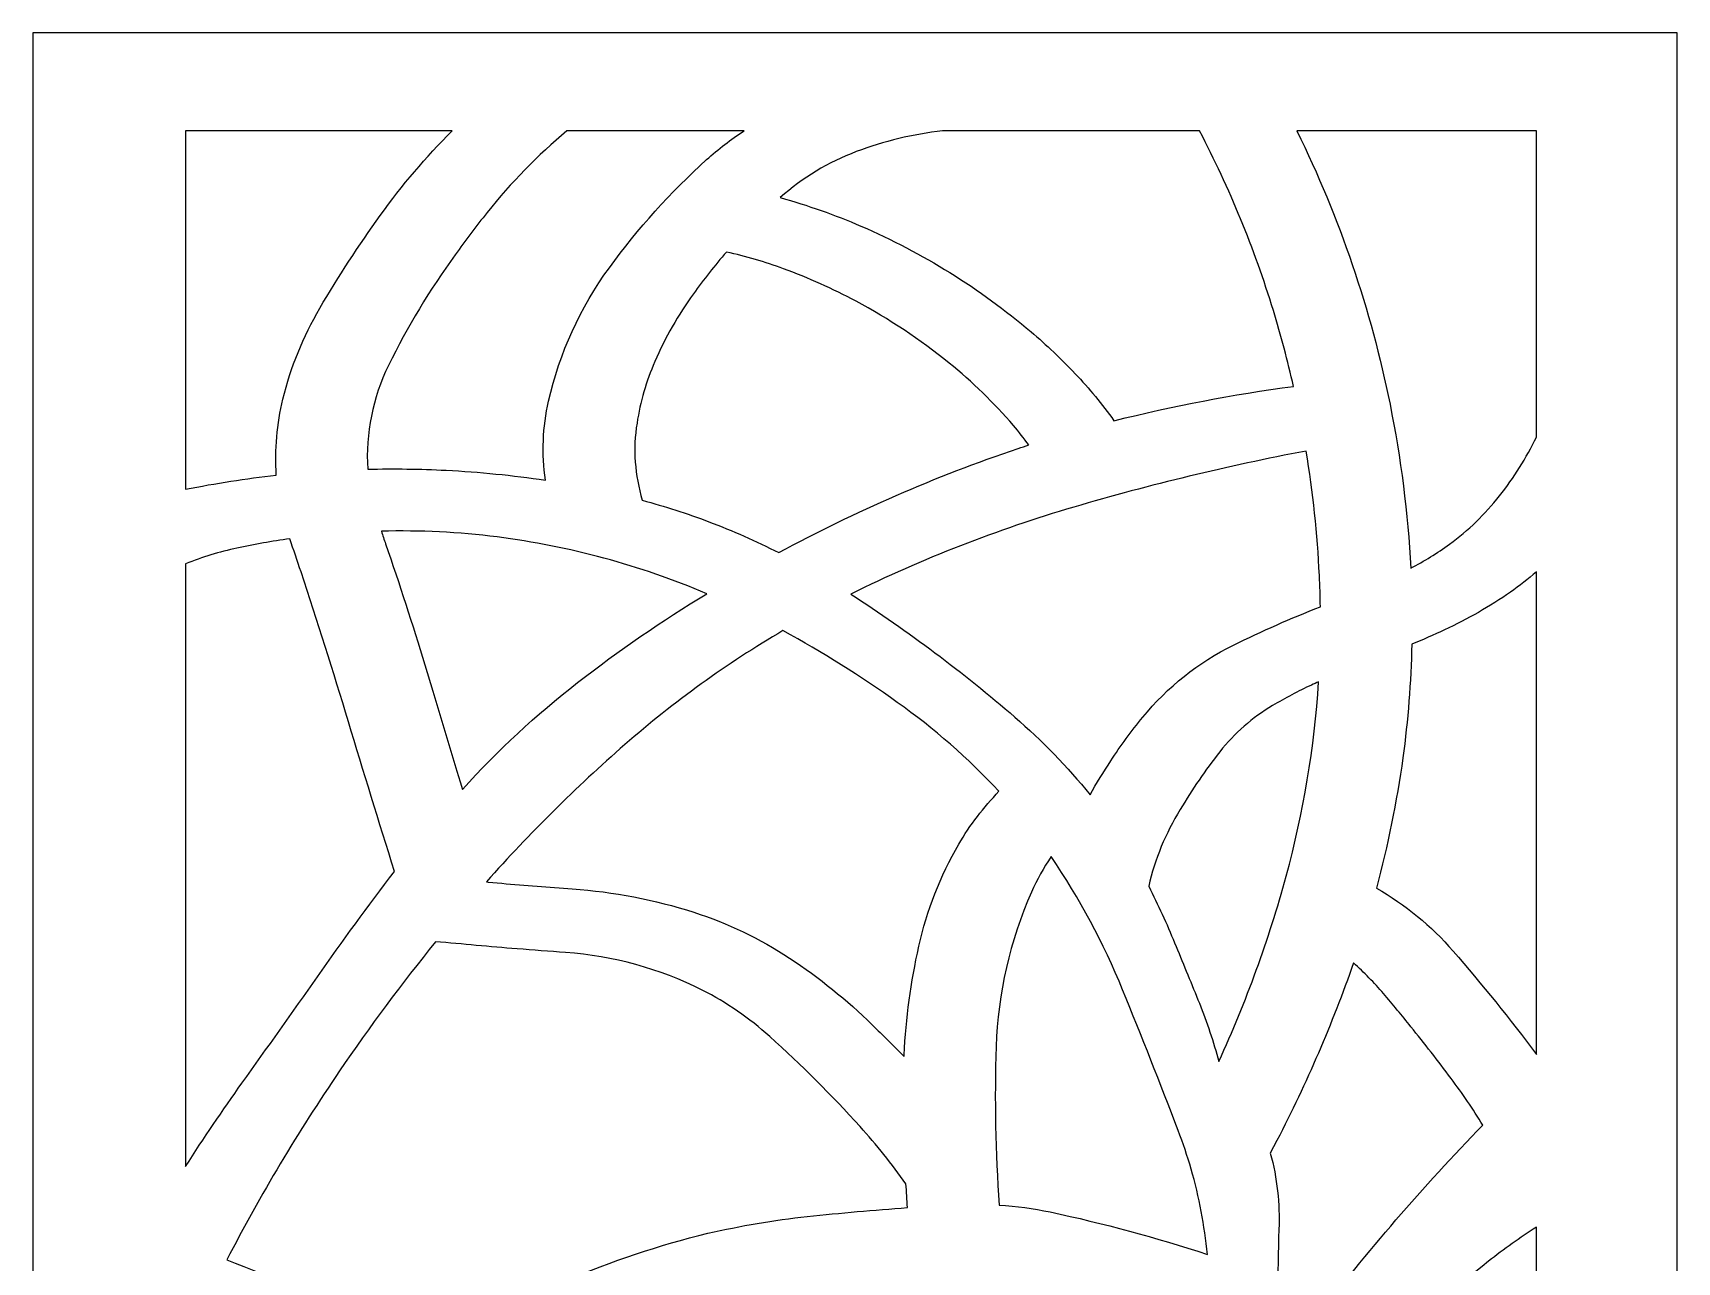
# Model space of a CAD drawing. Header units: centimetres. Extents: x -9.7 to 6, y -13.7 to 14.4.
# Drawn here: x -0.91 to 5.97, y 9.29 to 14.43 of the extents above; entities that cross this region are included whole.
import ezdxf

# ---------------------------------------------------------------- set-up
doc = ezdxf.new("R2010")
doc.units = ezdxf.units.CM
doc.header["$MEASUREMENT"] = 0

msp = doc.modelspace()

# ---------------------------------------------------------------- linework, layer by layer
at = {"color": 242}
for points, knots in [([(-0.91014, -13.65587), (-0.91014, -13.65587), (-0.91014, 14.43222), (-0.91014, 14.43222), (-0.91014, 14.43222), (-0.91014, 14.43222), (-0.85971, 14.43222), (-0.85971, 14.43222), (-0.85971, 14.43222), (-0.85971, 14.43222), (5.96629, 14.43222), (5.96629, 14.43222), (5.96629, 14.43222), (5.96629, 14.43222), (5.96629, -13.65584), (5.96629, -13.65584), (5.96629, -13.65584), (5.96629, -13.65584), (-0.85971, -13.65584), (-0.85971, -13.65584), (-0.85971, -13.65584), (-0.85971, -13.65584), (-0.91014, -13.65584), (-0.91014, -13.65584), (-0.91014, -13.65584), (-0.91014, -13.65584), (-0.91014, -13.65587), (-0.91014, -13.65587)], [0, 0, 0, 0, 0.125, 0.125, 0.125, 0.125, 0.25, 0.25, 0.25, 0.25, 0.375, 0.375, 0.375, 0.375, 0.5, 0.5, 0.5, 0.5, 0.625, 0.625, 0.625, 0.625, 0.75, 0.75, 0.75, 0.75, 1, 1, 1, 1]), ([(-0.27123, 12.52445), (-0.27123, 12.52445), (-0.27123, 14.02261), (-0.27123, 14.02261), (-0.27123, 14.02261), (-0.27123, 14.02261), (0.84333, 14.02261), (0.84333, 14.02261), (0.84333, 14.02261), (0.73389, 13.91312), (0.63341, 13.79511), (0.54281, 13.66935), (0.54281, 13.66935), (0.45246, 13.54383), (0.36796, 13.41419), (0.28963, 13.28094), (0.28963, 13.28094), (0.21999, 13.16255), (0.16815, 13.03472), (0.13569, 12.90142), (0.13569, 12.90142), (0.11035, 12.79732), (0.10102, 12.68982), (0.10789, 12.58297), (0.10789, 12.58297), (-0.01922, 12.56912), (-0.14578, 12.54951), (-0.27123, 12.52445)], [0, 0, 0, 0, 0.125, 0.125, 0.125, 0.125, 0.25, 0.25, 0.25, 0.25, 0.375, 0.375, 0.375, 0.375, 0.5, 0.5, 0.5, 0.5, 0.625, 0.625, 0.625, 0.625, 0.75, 0.75, 0.75, 0.75, 1, 1, 1, 1]), ([(2.06394, 14.02261), (2.00857, 13.98683), (1.95607, 13.94667), (1.90727, 13.9023), (1.90727, 13.9023), (1.75667, 13.76584), (1.62039, 13.61452), (1.50067, 13.45034), (1.50067, 13.45034), (1.37895, 13.28365), (1.29248, 13.0939), (1.24657, 12.89279), (1.24657, 12.89279), (1.22185, 12.78433), (1.21735, 12.67235), (1.23323, 12.56238), (1.23323, 12.56238), (1.09573, 12.58292), (0.95725, 12.59668), (0.81841, 12.60378), (0.81841, 12.60378), (0.70901, 12.60934), (0.59963, 12.6108), (0.49005, 12.60833), (0.49005, 12.60833), (0.48118, 12.75773), (0.51112, 12.90694), (0.57689, 13.04145), (0.57689, 13.04145), (0.65624, 13.2036), (0.74968, 13.35843), (0.85591, 13.5043), (0.85591, 13.5043), (0.89891, 13.56459), (0.94348, 13.62371), (0.98983, 13.68136), (0.98983, 13.68136), (1.08923, 13.80609), (1.2009, 13.92045), (1.32342, 14.02261), (1.32342, 14.02261), (1.32342, 14.02261), (2.06394, 14.02261), (2.06394, 14.02261)], [0, 0, 0, 0, 0.0833333, 0.0833333, 0.0833333, 0.0833333, 0.1666667, 0.1666667, 0.1666667, 0.1666667, 0.25, 0.25, 0.25, 0.25, 0.3333333, 0.3333333, 0.3333333, 0.3333333, 0.4166667, 0.4166667, 0.4166667, 0.4166667, 0.5, 0.5, 0.5, 0.5, 0.5833333, 0.5833333, 0.5833333, 0.5833333, 0.6666667, 0.6666667, 0.6666667, 0.6666667, 0.75, 0.75, 0.75, 0.75, 0.8333333, 0.8333333, 0.8333333, 0.8333333, 1, 1, 1, 1]), ([(3.96904, 14.02261), (4.09493, 13.78236), (4.19836, 13.53094), (4.27778, 13.27157), (4.27778, 13.27157), (4.30955, 13.16684), (4.33763, 13.06102), (4.36203, 12.95428), (4.36203, 12.95428), (4.10918, 12.92065), (3.85849, 12.87271), (3.61102, 12.81091), (3.61102, 12.81091), (3.56166, 12.88015), (3.5076, 12.9457), (3.44906, 13.00741), (3.44906, 13.00741), (3.39053, 13.06885), (3.32895, 13.12746), (3.26449, 13.18266), (3.26449, 13.18266), (3.05047, 13.36425), (2.81075, 13.51311), (2.55306, 13.62453), (2.55306, 13.62453), (2.44337, 13.67182), (2.3306, 13.71163), (2.21553, 13.74369), (2.21553, 13.74369), (2.30893, 13.8266), (2.41658, 13.89166), (2.53323, 13.9358), (2.53323, 13.9358), (2.64954, 13.97958), (2.77082, 14.00875), (2.89429, 14.02261), (2.89429, 14.02261), (2.89429, 14.02261), (3.96904, 14.02261), (3.96904, 14.02261)], [0, 0, 0, 0, 0.0909091, 0.0909091, 0.0909091, 0.0909091, 0.1818182, 0.1818182, 0.1818182, 0.1818182, 0.2727273, 0.2727273, 0.2727273, 0.2727273, 0.3636364, 0.3636364, 0.3636364, 0.3636364, 0.4545455, 0.4545455, 0.4545455, 0.4545455, 0.5454545, 0.5454545, 0.5454545, 0.5454545, 0.6363636, 0.6363636, 0.6363636, 0.6363636, 0.7272727, 0.7272727, 0.7272727, 0.7272727, 0.8181818, 0.8181818, 0.8181818, 0.8181818, 1, 1, 1, 1]), ([(5.37786, 12.74252), (5.33513, 12.65532), (5.28335, 12.57282), (5.22343, 12.49653), (5.22343, 12.49653), (5.16333, 12.42004), (5.09316, 12.35217), (5.01459, 12.29467), (5.01459, 12.29467), (4.96281, 12.25768), (4.90862, 12.22411), (4.85226, 12.19421), (4.85226, 12.19421), (4.84012, 12.42452), (4.81111, 12.65346), (4.76554, 12.87945), (4.76554, 12.87945), (4.68569, 13.27583), (4.55481, 13.66002), (4.37577, 14.02261), (4.37577, 14.02261), (4.37577, 14.02261), (5.37786, 14.02261), (5.37786, 14.02261), (5.37786, 14.02261), (5.37786, 14.02261), (5.37786, 12.74252), (5.37786, 12.74252)], [0, 0, 0, 0, 0.125, 0.125, 0.125, 0.125, 0.25, 0.25, 0.25, 0.25, 0.375, 0.375, 0.375, 0.375, 0.5, 0.5, 0.5, 0.5, 0.625, 0.625, 0.625, 0.625, 0.75, 0.75, 0.75, 0.75, 1, 1, 1, 1]), ([(2.20909, 12.25934), (2.11407, 12.3078), (2.01645, 12.35102), (1.91679, 12.38887), (1.91679, 12.38887), (1.82549, 12.42308), (1.7325, 12.45286), (1.63836, 12.47822), (1.63836, 12.47822), (1.62298, 12.53048), (1.6133, 12.5842), (1.60906, 12.63835), (1.60906, 12.63835), (1.60494, 12.69281), (1.60747, 12.7474), (1.61641, 12.80112), (1.61641, 12.80112), (1.62992, 12.88958), (1.65507, 12.97582), (1.69091, 13.05785), (1.69091, 13.05785), (1.73418, 13.15802), (1.78838, 13.25311), (1.85234, 13.34143), (1.85234, 13.34143), (1.89549, 13.40192), (1.94173, 13.46009), (1.99053, 13.51583), (1.99053, 13.51583), (2.07178, 13.49818), (2.1516, 13.4749), (2.22966, 13.44617), (2.22966, 13.44617), (2.33356, 13.40778), (2.43468, 13.36242), (2.53242, 13.31043), (2.53242, 13.31043), (2.66999, 13.23669), (2.80044, 13.15018), (2.92183, 13.05201), (2.92183, 13.05201), (3.01905, 12.97315), (3.10911, 12.88589), (3.19084, 12.79102), (3.19084, 12.79102), (3.21324, 12.76465), (3.23461, 12.73735), (3.2551, 12.70956), (3.2551, 12.70956), (3.24023, 12.70489), (3.22537, 12.7), (3.21052, 12.69505), (3.21052, 12.69505), (2.86498, 12.57854), (2.53001, 12.43279), (2.20909, 12.25936), (2.20909, 12.25936), (2.20909, 12.25936), (2.20909, 12.25934), (2.20909, 12.25934)], [0, 0, 0, 0, 0.0625, 0.0625, 0.0625, 0.0625, 0.125, 0.125, 0.125, 0.125, 0.1875, 0.1875, 0.1875, 0.1875, 0.25, 0.25, 0.25, 0.25, 0.3125, 0.3125, 0.3125, 0.3125, 0.375, 0.375, 0.375, 0.375, 0.4375, 0.4375, 0.4375, 0.4375, 0.5, 0.5, 0.5, 0.5, 0.5625, 0.5625, 0.5625, 0.5625, 0.625, 0.625, 0.625, 0.625, 0.6875, 0.6875, 0.6875, 0.6875, 0.75, 0.75, 0.75, 0.75, 0.8125, 0.8125, 0.8125, 0.8125, 0.875, 0.875, 0.875, 0.875, 1, 1, 1, 1]), ([(3.5109, 11.24752), (3.41588, 11.36471), (3.31068, 11.47318), (3.19669, 11.57169), (3.19669, 11.57169), (2.98, 11.75876), (2.75093, 11.93064), (2.51065, 12.0862), (2.51065, 12.0862), (2.81027, 12.23394), (3.1221, 12.35561), (3.44262, 12.44963), (3.44262, 12.44963), (3.76272, 12.54354), (4.08728, 12.62188), (4.41497, 12.68427), (4.41497, 12.68427), (4.4435, 12.51198), (4.46191, 12.33792), (4.47023, 12.16342), (4.47023, 12.16342), (4.47233, 12.12006), (4.47362, 12.07661), (4.47418, 12.03322), (4.47418, 12.03322), (4.35084, 11.98478), (4.22963, 11.93129), (4.11062, 11.87272), (4.11062, 11.87272), (3.96405, 11.80052), (3.83469, 11.69766), (3.73141, 11.57108), (3.73141, 11.57108), (3.68375, 11.51277), (3.63907, 11.45199), (3.59762, 11.38899), (3.59762, 11.38899), (3.56716, 11.34277), (3.53829, 11.29568), (3.5109, 11.24752)], [0, 0, 0, 0, 0.0909091, 0.0909091, 0.0909091, 0.0909091, 0.1818182, 0.1818182, 0.1818182, 0.1818182, 0.2727273, 0.2727273, 0.2727273, 0.2727273, 0.3636364, 0.3636364, 0.3636364, 0.3636364, 0.4545455, 0.4545455, 0.4545455, 0.4545455, 0.5454545, 0.5454545, 0.5454545, 0.5454545, 0.6363636, 0.6363636, 0.6363636, 0.6363636, 0.7272727, 0.7272727, 0.7272727, 0.7272727, 0.8181818, 0.8181818, 0.8181818, 0.8181818, 1, 1, 1, 1]), ([(-0.27123, 9.69368), (-0.27123, 9.69368), (-0.27123, 12.21264), (-0.27123, 12.21264), (-0.27123, 12.21264), (-0.20173, 12.24058), (-0.12986, 12.26253), (-0.05652, 12.27826), (-0.05652, 12.27826), (0.01678, 12.29399), (0.09039, 12.30717), (0.16459, 12.31772), (0.16459, 12.31772), (0.1799, 12.27135), (0.19548, 12.22516), (0.2113, 12.17891), (0.2113, 12.17891), (0.2801, 11.97111), (0.34617, 11.76245), (0.40951, 11.55277), (0.40951, 11.55277), (0.47261, 11.34364), (0.53685, 11.1349), (0.60236, 10.92648), (0.60236, 10.92648), (0.49171, 10.78205), (0.38422, 10.63547), (0.27975, 10.48662), (0.27975, 10.48662), (0.17535, 10.33768), (0.07014, 10.18932), (-0.03569, 10.04157), (-0.03569, 10.04157), (-0.11719, 9.92768), (-0.19582, 9.81175), (-0.27123, 9.69368)], [0, 0, 0, 0, 0.1, 0.1, 0.1, 0.1, 0.2, 0.2, 0.2, 0.2, 0.3, 0.3, 0.3, 0.3, 0.4, 0.4, 0.4, 0.4, 0.5, 0.5, 0.5, 0.5, 0.6, 0.6, 0.6, 0.6, 0.7, 0.7, 0.7, 0.7, 0.8, 0.8, 0.8, 0.8, 1, 1, 1, 1]), ([(0.88663, 11.26993), (0.88663, 11.26993), (0.87707, 11.30103), (0.87707, 11.30103), (0.87707, 11.30103), (0.87707, 11.30103), (0.86336, 11.34635), (0.86336, 11.34635), (0.86336, 11.34635), (0.86336, 11.34635), (0.82999, 11.45753), (0.82999, 11.45753), (0.82999, 11.45753), (0.82999, 11.45753), (0.79635, 11.56864), (0.79635, 11.56864), (0.79635, 11.56864), (0.79635, 11.56864), (0.76277, 11.67971), (0.76277, 11.67971), (0.76277, 11.67971), (0.76277, 11.67971), (0.72897, 11.79078), (0.72897, 11.79078), (0.72897, 11.79078), (0.67737, 11.96028), (0.62284, 12.12877), (0.5651, 12.29623), (0.5651, 12.29623), (0.55888, 12.31381), (0.55292, 12.3315), (0.54716, 12.34918), (0.54716, 12.34918), (0.70894, 12.35312), (0.87077, 12.34497), (1.0313, 12.32512), (1.0313, 12.32512), (1.33314, 12.28619), (1.62836, 12.20641), (1.90853, 12.08776), (1.90853, 12.08776), (1.7212, 11.97458), (1.54066, 11.85034), (1.36782, 11.71607), (1.36782, 11.71607), (1.1948, 11.58159), (1.0338, 11.43243), (0.88663, 11.26993)], [0, 0, 0, 0, 0.0769231, 0.0769231, 0.0769231, 0.0769231, 0.1538462, 0.1538462, 0.1538462, 0.1538462, 0.2307692, 0.2307692, 0.2307692, 0.2307692, 0.3076923, 0.3076923, 0.3076923, 0.3076923, 0.3846154, 0.3846154, 0.3846154, 0.3846154, 0.4615385, 0.4615385, 0.4615385, 0.4615385, 0.5384615, 0.5384615, 0.5384615, 0.5384615, 0.6153846, 0.6153846, 0.6153846, 0.6153846, 0.6923077, 0.6923077, 0.6923077, 0.6923077, 0.7692308, 0.7692308, 0.7692308, 0.7692308, 0.8461538, 0.8461538, 0.8461538, 0.8461538, 1, 1, 1, 1]), ([(5.37786, 10.16184), (5.26694, 10.31014), (5.15073, 10.45422), (5.0294, 10.59393), (5.0294, 10.59393), (4.93804, 10.69911), (4.82954, 10.78801), (4.70847, 10.85677), (4.70847, 10.85677), (4.75667, 11.03586), (4.79369, 11.21781), (4.8193, 11.40156), (4.8193, 11.40156), (4.84071, 11.55909), (4.85322, 11.71772), (4.85689, 11.87668), (4.85689, 11.87668), (4.90285, 11.89542), (4.94836, 11.91531), (4.9935, 11.93649), (4.9935, 11.93649), (5.08983, 11.98147), (5.18224, 12.03439), (5.26991, 12.09467), (5.26991, 12.09467), (5.30705, 12.12106), (5.34306, 12.1491), (5.37786, 12.17866), (5.37786, 12.17866), (5.37786, 12.17866), (5.37786, 10.16184), (5.37786, 10.16184)], [0, 0, 0, 0, 0.1111111, 0.1111111, 0.1111111, 0.1111111, 0.2222222, 0.2222222, 0.2222222, 0.2222222, 0.3333333, 0.3333333, 0.3333333, 0.3333333, 0.4444444, 0.4444444, 0.4444444, 0.4444444, 0.5555556, 0.5555556, 0.5555556, 0.5555556, 0.6666667, 0.6666667, 0.6666667, 0.6666667, 0.7777778, 0.7777778, 0.7777778, 0.7777778, 1, 1, 1, 1]), ([(1.05081, 10.87713), (1.05081, 10.87713), (0.99359, 10.88247), (0.99359, 10.88247), (0.99359, 10.88247), (0.99359, 10.88247), (0.98637, 10.88312), (0.98637, 10.88312), (0.98637, 10.88312), (1.16711, 11.0863), (1.36049, 11.27796), (1.56531, 11.45693), (1.56531, 11.45693), (1.77044, 11.63609), (1.99189, 11.79564), (2.22676, 11.93353), (2.22676, 11.93353), (2.39183, 11.84291), (2.5516, 11.7428), (2.70507, 11.63352), (2.70507, 11.63352), (2.85892, 11.52415), (3.00121, 11.39963), (3.1302, 11.26188), (3.1302, 11.26188), (3.0984, 11.22821), (3.06817, 11.19285), (3.03976, 11.15602), (3.03976, 11.15602), (3.01132, 11.11929), (2.98537, 11.08057), (2.96236, 11.04018), (2.96236, 11.04018), (2.88511, 10.90745), (2.82871, 10.76364), (2.79506, 10.61372), (2.79506, 10.61372), (2.76168, 10.46457), (2.74099, 10.31266), (2.73344, 10.15991), (2.73344, 10.15991), (2.73344, 10.15991), (2.73316, 10.15596), (2.73316, 10.15596), (2.73316, 10.15596), (2.73316, 10.15596), (2.73311, 10.15256), (2.73311, 10.15256), (2.73311, 10.15256), (2.68948, 10.19766), (2.64502, 10.24211), (2.59989, 10.28559), (2.59989, 10.28559), (2.49398, 10.38944), (2.37833, 10.4826), (2.25446, 10.56417), (2.25446, 10.56417), (2.13044, 10.64591), (1.99588, 10.71044), (1.85442, 10.75594), (1.85442, 10.75594), (1.68946, 10.80905), (1.51861, 10.84192), (1.34567, 10.85383), (1.34567, 10.85383), (1.2473, 10.8606), (1.149, 10.86839), (1.05081, 10.87713), (1.05081, 10.87713), (1.05081, 10.87713), (1.05081, 10.87713), (1.05081, 10.87713)], [0, 0, 0, 0, 0.0526316, 0.0526316, 0.0526316, 0.0526316, 0.1052632, 0.1052632, 0.1052632, 0.1052632, 0.1578947, 0.1578947, 0.1578947, 0.1578947, 0.2105263, 0.2105263, 0.2105263, 0.2105263, 0.2631579, 0.2631579, 0.2631579, 0.2631579, 0.3157895, 0.3157895, 0.3157895, 0.3157895, 0.3684211, 0.3684211, 0.3684211, 0.3684211, 0.4210526, 0.4210526, 0.4210526, 0.4210526, 0.4736842, 0.4736842, 0.4736842, 0.4736842, 0.5263158, 0.5263158, 0.5263158, 0.5263158, 0.5789474, 0.5789474, 0.5789474, 0.5789474, 0.6315789, 0.6315789, 0.6315789, 0.6315789, 0.6842105, 0.6842105, 0.6842105, 0.6842105, 0.7368421, 0.7368421, 0.7368421, 0.7368421, 0.7894737, 0.7894737, 0.7894737, 0.7894737, 0.8421053, 0.8421053, 0.8421053, 0.8421053, 0.8947368, 0.8947368, 0.8947368, 0.8947368, 1, 1, 1, 1]), ([(4.04975, 10.13264), (4.04975, 10.13264), (4.04555, 10.14751), (4.04555, 10.14751), (4.04555, 10.14751), (4.02246, 10.23012), (3.99471, 10.31124), (3.96223, 10.39062), (3.96223, 10.39062), (3.92993, 10.46988), (3.89757, 10.54898), (3.86487, 10.62812), (3.86487, 10.62812), (3.83185, 10.70843), (3.79552, 10.78729), (3.75629, 10.86452), (3.75629, 10.86452), (3.78246, 10.97786), (3.82703, 11.0863), (3.88804, 11.18549), (3.88804, 11.18549), (3.93816, 11.26947), (3.99349, 11.35003), (4.05389, 11.4271), (4.05389, 11.4271), (4.1148, 11.50454), (4.18953, 11.57008), (4.27448, 11.62015), (4.27448, 11.62015), (4.3272, 11.65179), (4.38162, 11.68059), (4.43755, 11.70607), (4.43755, 11.70607), (4.44721, 11.71049), (4.45705, 11.71488), (4.46668, 11.7192), (4.46668, 11.7192), (4.4493, 11.44449), (4.40398, 11.17219), (4.33133, 10.90677), (4.33133, 10.90677), (4.25883, 10.64138), (4.1646, 10.38252), (4.04975, 10.13264), (4.04975, 10.13264), (4.04975, 10.13264), (4.04975, 10.13264), (4.04975, 10.13264)], [0, 0, 0, 0, 0.0769231, 0.0769231, 0.0769231, 0.0769231, 0.1538462, 0.1538462, 0.1538462, 0.1538462, 0.2307692, 0.2307692, 0.2307692, 0.2307692, 0.3076923, 0.3076923, 0.3076923, 0.3076923, 0.3846154, 0.3846154, 0.3846154, 0.3846154, 0.4615385, 0.4615385, 0.4615385, 0.4615385, 0.5384615, 0.5384615, 0.5384615, 0.5384615, 0.6153846, 0.6153846, 0.6153846, 0.6153846, 0.6923077, 0.6923077, 0.6923077, 0.6923077, 0.7692308, 0.7692308, 0.7692308, 0.7692308, 0.8461538, 0.8461538, 0.8461538, 0.8461538, 1, 1, 1, 1]), ([(4.00178, 9.32563), (3.78609, 9.39636), (3.56688, 9.4556), (3.3448, 9.50319), (3.3448, 9.50319), (3.27446, 9.51811), (3.20295, 9.52761), (3.13093, 9.53147), (3.13093, 9.53147), (3.11533, 9.75204), (3.11113, 9.97332), (3.11848, 10.19435), (3.11848, 10.19435), (3.12588, 10.41711), (3.17614, 10.63665), (3.26621, 10.84062), (3.26621, 10.84062), (3.2891, 10.89234), (3.31658, 10.94182), (3.34846, 10.98875), (3.34846, 10.98875), (3.46727, 10.81395), (3.56756, 10.62727), (3.6474, 10.43159), (3.6474, 10.43159), (3.72714, 10.23649), (3.80456, 10.0405), (3.87953, 9.84343), (3.87953, 9.84343), (3.8997, 9.79058), (3.91779, 9.73695), (3.93388, 9.68258), (3.93388, 9.68258), (3.96738, 9.56593), (3.9901, 9.44647), (4.00172, 9.32563), (4.00172, 9.32563), (4.00172, 9.32563), (4.00178, 9.32563), (4.00178, 9.32563)], [0, 0, 0, 0, 0.0909091, 0.0909091, 0.0909091, 0.0909091, 0.1818182, 0.1818182, 0.1818182, 0.1818182, 0.2727273, 0.2727273, 0.2727273, 0.2727273, 0.3636364, 0.3636364, 0.3636364, 0.3636364, 0.4545455, 0.4545455, 0.4545455, 0.4545455, 0.5454545, 0.5454545, 0.5454545, 0.5454545, 0.6363636, 0.6363636, 0.6363636, 0.6363636, 0.7272727, 0.7272727, 0.7272727, 0.7272727, 0.8181818, 0.8181818, 0.8181818, 0.8181818, 1, 1, 1, 1]), ([(0.77398, 10.63297), (0.83069, 10.62811), (0.8874, 10.62301), (0.94428, 10.61775), (0.94428, 10.61775), (1.00111, 10.6124), (1.05793, 10.60763), (1.11475, 10.60313), (1.11475, 10.60313), (1.18237, 10.59789), (1.24998, 10.59279), (1.31763, 10.58796), (1.31763, 10.58796), (1.51667, 10.57334), (1.71096, 10.52011), (1.88958, 10.43097), (1.88958, 10.43097), (1.99151, 10.37865), (2.08633, 10.31335), (2.1715, 10.23672), (2.1715, 10.23672), (2.30392, 10.11771), (2.42991, 9.99194), (2.54936, 9.86006), (2.54936, 9.86006), (2.61805, 9.78409), (2.68217, 9.70388), (2.74132, 9.62021), (2.74132, 9.62021), (2.74322, 9.58728), (2.74543, 9.5543), (2.74776, 9.52127), (2.74776, 9.52127), (2.60765, 9.51155), (2.46784, 9.49901), (2.32827, 9.48405), (2.32827, 9.48405), (2.18846, 9.46888), (2.04983, 9.44546), (1.91286, 9.41389), (1.91286, 9.41389), (1.70897, 9.36432), (1.50958, 9.29781), (1.31666, 9.21514), (1.31666, 9.21514), (1.12001, 9.13075), (0.93053, 9.03104), (0.74973, 8.91679), (0.74973, 8.91679), (0.65398, 8.96907), (0.5568, 9.01862), (0.45823, 9.06516), (0.45823, 9.06516), (0.27566, 9.15158), (0.08976, 9.23077), (-0.09912, 9.30234), (-0.09912, 9.30234), (0.04203, 9.57502), (0.19943, 9.83894), (0.37232, 10.09257), (0.37232, 10.09257), (0.49892, 10.27813), (0.63288, 10.45833), (0.77398, 10.63297), (0.77398, 10.63297), (0.77398, 10.63297), (0.77398, 10.63297), (0.77398, 10.63297)], [0, 0, 0, 0, 0.0555556, 0.0555556, 0.0555556, 0.0555556, 0.1111111, 0.1111111, 0.1111111, 0.1111111, 0.1666667, 0.1666667, 0.1666667, 0.1666667, 0.2222222, 0.2222222, 0.2222222, 0.2222222, 0.2777778, 0.2777778, 0.2777778, 0.2777778, 0.3333333, 0.3333333, 0.3333333, 0.3333333, 0.3888889, 0.3888889, 0.3888889, 0.3888889, 0.4444444, 0.4444444, 0.4444444, 0.4444444, 0.5, 0.5, 0.5, 0.5, 0.5555556, 0.5555556, 0.5555556, 0.5555556, 0.6111111, 0.6111111, 0.6111111, 0.6111111, 0.6666667, 0.6666667, 0.6666667, 0.6666667, 0.7222222, 0.7222222, 0.7222222, 0.7222222, 0.7777778, 0.7777778, 0.7777778, 0.7777778, 0.8333333, 0.8333333, 0.8333333, 0.8333333, 0.8888889, 0.8888889, 0.8888889, 0.8888889, 1, 1, 1, 1]), ([(4.26502, 9.74863), (4.26502, 9.74863), (4.29267, 9.8021), (4.29267, 9.8021), (4.29267, 9.8021), (4.41701, 10.04149), (4.52391, 10.28948), (4.61266, 10.54413), (4.61266, 10.54413), (4.65739, 10.5044), (4.69945, 10.46153), (4.73841, 10.41611), (4.73841, 10.41611), (4.7773, 10.37063), (4.81536, 10.3246), (4.8526, 10.27763), (4.8526, 10.27763), (4.91007, 10.20682), (4.96609, 10.13483), (5.02081, 10.06174), (5.02081, 10.06174), (5.06795, 9.99855), (5.11235, 9.93325), (5.15372, 9.866), (5.15372, 9.866), (4.90367, 9.60924), (4.6693, 9.33754), (4.45187, 9.05246), (4.45187, 9.05246), (4.40313, 8.99566), (4.35571, 8.93781), (4.30992, 8.87865), (4.30992, 8.87865), (4.29625, 9.06219), (4.29323, 9.24642), (4.30098, 9.43027), (4.30098, 9.43027), (4.30531, 9.53768), (4.29332, 9.645), (4.26502, 9.74863)], [0, 0, 0, 0, 0.0909091, 0.0909091, 0.0909091, 0.0909091, 0.1818182, 0.1818182, 0.1818182, 0.1818182, 0.2727273, 0.2727273, 0.2727273, 0.2727273, 0.3636364, 0.3636364, 0.3636364, 0.3636364, 0.4545455, 0.4545455, 0.4545455, 0.4545455, 0.5454545, 0.5454545, 0.5454545, 0.5454545, 0.6363636, 0.6363636, 0.6363636, 0.6363636, 0.7272727, 0.7272727, 0.7272727, 0.7272727, 0.8181818, 0.8181818, 0.8181818, 0.8181818, 1, 1, 1, 1]), ([(5.37786, 9.43966), (5.37786, 9.43966), (5.37786, 7.92561), (5.37786, 7.92561), (5.37786, 7.92561), (5.06692, 7.86332), (4.75975, 7.78435), (4.4576, 7.68867), (4.4576, 7.68867), (4.31052, 7.64123), (4.16473, 7.59036), (4.0203, 7.53585), (4.0203, 7.53585), (4.0405, 7.63537), (4.06774, 7.73355), (4.10165, 7.82927), (4.10165, 7.82927), (4.14173, 7.93995), (4.19104, 8.04733), (4.24886, 8.14995), (4.24886, 8.14995), (4.40179, 8.42162), (4.58043, 8.67806), (4.78225, 8.91569), (4.78225, 8.91569), (4.90113, 9.05569), (5.0337, 9.18346), (5.17788, 9.2973), (5.17788, 9.2973), (5.24209, 9.34799), (5.30897, 9.39546), (5.37786, 9.43966)], [0, 0, 0, 0, 0.1111111, 0.1111111, 0.1111111, 0.1111111, 0.2222222, 0.2222222, 0.2222222, 0.2222222, 0.3333333, 0.3333333, 0.3333333, 0.3333333, 0.4444444, 0.4444444, 0.4444444, 0.4444444, 0.5555556, 0.5555556, 0.5555556, 0.5555556, 0.6666667, 0.6666667, 0.6666667, 0.6666667, 0.7777778, 0.7777778, 0.7777778, 0.7777778, 1, 1, 1, 1])]:
    msp.add_open_spline(points, degree=3, knots=knots, dxfattribs=at)

doc.saveas('drawing.dxf')
